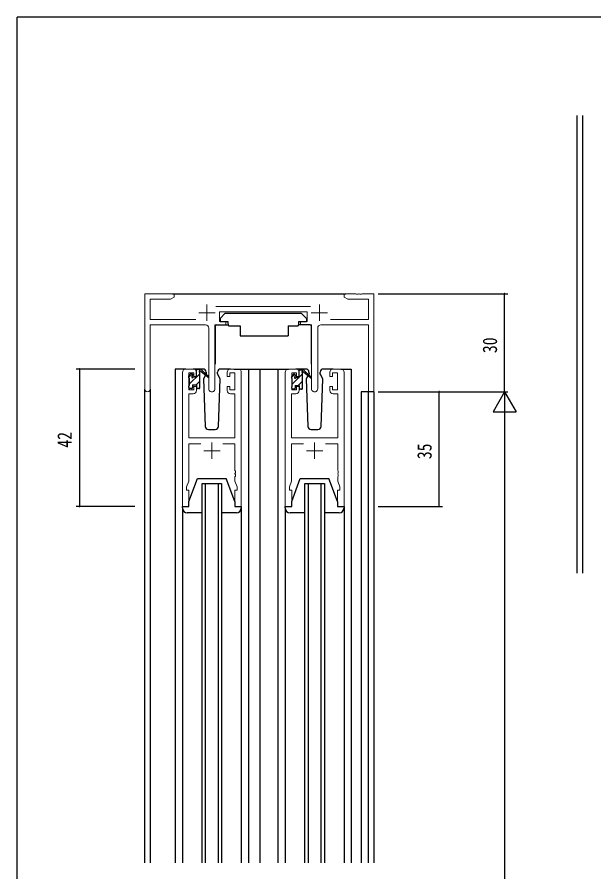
# Model space of a CAD drawing. Units: millimetres, scale not verified. Extents: x -397 to 397, y -282 to 282.
# Drawn here: x -393.9 to -217.6, y 17.9 to 279.3 of the extents above; entities that cross this region are included whole.
import ezdxf
from ezdxf.enums import TextEntityAlignment as Align

# ---------------------------------------------------------------- set-up
doc = ezdxf.new("R2010")
doc.units = ezdxf.units.MM
doc.header["$LTSCALE"] = 2
doc.layers.add('0-2_YKK_11', color=7, linetype='Continuous', lineweight=18)
for name, color, linetype in [('0-3_YKK_12', 2, 'Continuous'), ('0-4_YKK_13', 4, 'Continuous'), ('0-6_YKK_D', 6, 'Continuous'), ('0-7_YKK_ZWAK', 7, 'Continuous')]:
    doc.layers.add(name, color=color, linetype=linetype)
doc.styles.add('ＭＳ ゴシック', font='')
doc.styles.get('ＭＳ ゴシック').set_extended_font_data('MS Gothic')

msp = doc.modelspace()

# ---------------------------------------------------------------- linework, layer by layer
at = {"layer": '0-2_YKK_11', "color": 2}
for p, q in [((-335.864, 191.393), (-335.864, 186.393)), ((-301.464, 191.393), (-301.464, 186.393)), ((-338.364, 188.893), (-333.364, 188.893)), ((-303.964, 188.893), (-298.964, 188.893)), ((-334.364, 149.193), (-334.364, 144.193)), ((-302.964, 149.193), (-302.964, 144.193)), ((-336.864, 146.693), (-331.864, 146.693)), ((-305.464, 146.693), (-300.464, 146.693))]:
    msp.add_line(p, q, dxfattribs=at)
at = {"layer": '0-2_YKK_11'}
for p, q in [((-304.162, 190.823), (-333.172, 190.823)), ((-335.314, 184.193), (-335.314, 165.643)), ((-302.014, 165.643), (-302.014, 184.193)), ((-342.364, 171.693), (-340.064, 171.693)), ((-328.664, 171.693), (-326.364, 171.693)), ((-310.964, 171.693), (-308.664, 171.693)), ((-297.264, 171.693), (-294.964, 171.693))]:
    msp.add_line(p, q, dxfattribs=at)
for points in [[(-339.215, 186.823), (-353.234, 186.823), (-353.234, 193.063), (-346.956, 193.063), (-345.864, 193.693), (-345.864, 194.693), (-354.864, 194.693), (-354.864, 165.508)], [(-301.014, 185.193), (-286.494, 185.193), (-286.494, 164.693), (-284.864, 164.693), (-284.864, 194.693), (-288.406, 194.693), (-288.589, 194.573), (-289.139, 194.573), (-289.323, 194.693), (-289.406, 194.693), (-289.589, 194.573), (-290.139, 194.573), (-290.323, 194.693), (-293.864, 194.693), (-293.864, 193.693), (-292.773, 193.063), (-286.494, 193.063), (-286.494, 186.823), (-298.114, 186.823)], [(-333.414, 165.643), (-333.414, 185.193), (-330.064, 185.193), (-330.064, 186.193), (-332.064, 186.193), (-332.064, 189.193), (-305.264, 189.193), (-305.264, 186.193), (-307.264, 186.193), (-307.264, 185.193), (-303.914, 185.193), (-303.914, 165.643)], [(-353.234, 165.508), (-353.234, 185.193), (-336.314, 185.193)], [(-337.715, 148.763), (-341.434, 148.763), (-341.434, 137.424), (-342.064, 135.693), (-342.064, 134.693), (-341.364, 134.693), (-341.364, 129.693), (-343.364, 129.693), (-343.364, 170.693)], [(-339.064, 170.693), (-339.064, 169.393), (-339.864, 169.393), (-339.864, 170.493), (-341.364, 170.493), (-341.364, 165.293), (-339.864, 165.293), (-339.864, 166.393), (-339.064, 166.393), (-339.064, 165.093)], [(-325.364, 170.693), (-325.364, 129.693), (-327.364, 129.693), (-327.364, 134.693), (-326.664, 134.693), (-326.664, 135.693), (-327.294, 137.424), (-327.294, 138.735), (-327.174, 138.918), (-327.174, 139.468), (-327.294, 139.651), (-327.294, 139.735), (-327.174, 139.918), (-327.174, 140.468), (-327.294, 140.651), (-327.294, 148.763), (-331.014, 148.763)], [(-329.664, 165.093), (-329.664, 166.393), (-328.864, 166.393), (-328.864, 165.293), (-327.364, 165.293), (-327.364, 170.493), (-328.864, 170.493), (-328.864, 169.393), (-329.664, 169.393), (-329.664, 170.693)], [(-306.315, 148.763), (-310.034, 148.763), (-310.034, 137.424), (-310.664, 135.693), (-310.664, 134.693), (-309.964, 134.693), (-309.964, 129.693), (-311.964, 129.693), (-311.964, 170.693)], [(-307.664, 170.693), (-307.664, 169.393), (-308.464, 169.393), (-308.464, 170.493), (-309.964, 170.493), (-309.964, 165.293), (-308.464, 165.293), (-308.464, 166.393), (-307.664, 166.393), (-307.664, 165.093)], [(-293.964, 170.693), (-293.964, 129.693), (-295.964, 129.693), (-295.964, 134.693), (-295.264, 134.693), (-295.264, 135.693), (-295.894, 137.424), (-295.894, 138.735), (-295.774, 138.918), (-295.774, 139.468), (-295.894, 139.651), (-295.894, 139.735), (-295.774, 139.918), (-295.774, 140.468), (-295.894, 140.651), (-295.894, 148.763), (-299.614, 148.763)], [(-298.264, 165.093), (-298.264, 166.393), (-297.464, 166.393), (-297.464, 165.293), (-295.964, 165.293), (-295.964, 170.493), (-297.464, 170.493), (-297.464, 169.393), (-298.264, 169.393), (-298.264, 170.693)], [(-340.064, 164.093), (-341.434, 164.093), (-341.434, 150.693), (-327.294, 150.693), (-327.294, 164.093), (-328.664, 164.093)], [(-308.664, 164.093), (-310.034, 164.093), (-310.034, 150.693), (-295.894, 150.693), (-295.894, 164.093), (-297.264, 164.093)]]:
    msp.add_lwpolyline(points, dxfattribs=at)
for centre, radius, start, end in [((-336.314, 184.193), 1, 0.00001, 89.99999), ((-301.014, 184.193), 1, 90.00001, 179.99999), ((-342.364, 170.693), 1, 90.00001, 179.99999), ((-340.064, 170.693), 1, 0.00001, 89.99999), ((-328.664, 170.693), 1, 90.00001, 179.99999), ((-326.364, 170.693), 1, 0.00001, 89.99999), ((-310.964, 170.693), 1, 90.00001, 179.99999), ((-308.664, 170.693), 1, 0.00001, 89.99999), ((-297.264, 170.693), 1, 90.00001, 179.99999), ((-294.964, 170.693), 1, 0.00001, 89.99999), ((-354.049, 165.508), 0.815, 179.99999, 0.00001), ((-340.064, 165.093), 1, 270.00001, 359.99999), ((-334.364, 165.643), 0.95, 179.99999, 0.00001), ((-328.664, 165.093), 1, 180.00001, 269.99999), ((-308.664, 165.093), 1, 270.00001, 359.99999), ((-302.964, 165.643), 0.95, 179.99999, 0.00001), ((-297.264, 165.093), 1, 180.00001, 269.99999)]:
    msp.add_arc(centre, radius, start, end, dxfattribs=at)
at = {"layer": '0-3_YKK_12'}
for p, q in [((-222.694, 109.229), (-222.694, 249.229)), ((-221.064, 249.229), (-221.064, 109.229)), ((-346.364, 194.693), (-293.364, 194.693)), ((-345.564, 171.693), (-345.564, 20.693)), ((-342.364, 171.693), (-345.564, 171.693)), ((-327.514, 171.693), (-319.664, 171.693)), ((-323.164, 171.693), (-323.164, 20.693)), ((-319.664, 171.693), (-310.964, 171.693)), ((-319.664, 171.693), (-319.664, 20.693)), ((-314.164, 171.693), (-314.164, 20.693)), ((-294.964, 171.693), (-291.764, 171.693)), ((-291.764, 171.693), (-291.764, 20.693)), ((-354.864, 20.693), (-354.864, 165.508)), ((-353.234, 165.508), (-353.234, 20.693)), ((-288.764, 164.693), (-288.764, 20.693)), ((-284.864, 164.693), (-288.764, 164.693)), ((-286.494, 20.693), (-286.494, 164.693)), ((-284.864, 164.693), (-284.864, 20.693)), ((-337.364, 136.693), (-331.364, 136.693)), ((-337.364, 20.693), (-337.364, 136.693)), ((-336.364, 136.693), (-336.364, 20.693)), ((-332.364, 20.693), (-332.364, 136.693)), ((-331.364, 136.693), (-331.364, 20.693)), ((-305.964, 136.693), (-299.964, 136.693)), ((-305.964, 20.693), (-305.964, 136.693)), ((-304.964, 136.693), (-304.964, 20.693)), ((-300.964, 20.693), (-300.964, 136.693)), ((-299.964, 136.693), (-299.964, 20.693))]:
    msp.add_line(p, q, dxfattribs=at)
at = {"layer": '0-4_YKK_13'}
for p, q in [((-330.262, 188.793), (-307.062, 188.793)), ((-331.862, 186.193), (-329.462, 186.193)), ((-329.462, 186.193), (-329.462, 185.693)), ((-329.462, 185.693), (-329.321, 184.893)), ((-307.862, 185.693), (-308.003, 184.893)), ((-307.862, 186.193), (-307.862, 185.693)), ((-307.862, 186.193), (-305.462, 186.193)), ((-333.312, 184.893), (-333.312, 173.193)), ((-333.012, 185.193), (-329.374, 185.193)), ((-329.321, 184.893), (-325.662, 184.893)), ((-325.662, 184.893), (-325.662, 181.893)), ((-311.003, 184.893), (-311.003, 181.893)), ((-311.003, 184.893), (-308.003, 184.893)), ((-304.317, 185.192), (-307.955, 185.192)), ((-304.017, 184.892), (-304.018, 173.193)), ((-325.662, 181.893), (-311.003, 181.893)), ((-341.364, 169.187), (-340.305, 170.245)), ((-341.276, 169.805), (-340.776, 170.305)), ((-341.164, 167.142), (-338.064, 170.242)), ((-340.264, 170.093), (-340.264, 169.754)), ((-337.078, 171.693), (-340.064, 171.693)), ((-339.064, 169.293), (-339.064, 171.393)), ((-339.04, 171.511), (-338.881, 171.669)), ((-338.764, 171.693), (-337.973, 171.693)), ((-338.064, 171.193), (-338.064, 171.693)), ((-338.064, 165.993), (-338.064, 170.593)), ((-337.78, 171.623), (-335.598, 169.575)), ((-335.63, 169.23), (-337.77, 170.927)), ((-336.06, 170.193), (-336.129, 170.073)), ((-336.078, 170.728), (-336.06, 170.193)), ((-332.669, 170.193), (-332.65, 170.728)), ((-331.822, 168.726), (-332.669, 170.193)), ((-331.822, 168.726), (-332.669, 170.193)), ((-328.664, 171.693), (-331.651, 171.693)), ((-309.964, 169.156), (-308.985, 170.134)), ((-309.876, 169.605), (-309.376, 170.105)), ((-305.678, 171.693), (-308.664, 171.693)), ((-307.664, 169.093), (-307.664, 171.193)), ((-307.664, 169.211), (-306.664, 170.211)), ((-307.364, 171.493), (-306.573, 171.493)), ((-306.664, 170.993), (-306.664, 171.493)), ((-306.664, 165.793), (-306.664, 170.393)), ((-306.38, 171.423), (-304.198, 169.375)), ((-304.23, 169.03), (-306.37, 170.727)), ((-304.66, 170.193), (-304.804, 169.944)), ((-304.678, 170.728), (-304.66, 170.193)), ((-301.269, 170.193), (-301.25, 170.728)), ((-301.12, 169.935), (-301.269, 170.193)), ((-300.422, 168.726), (-301.269, 170.193)), ((-297.264, 171.693), (-300.251, 171.693)), ((-341.364, 168.993), (-341.364, 169.593)), ((-341.164, 166.693), (-341.164, 168.793)), ((-339.803, 169.293), (-339.064, 169.293)), ((-339.167, 166.893), (-338.064, 167.997)), ((-336.306, 169.766), (-336.907, 168.726)), ((-336.907, 168.726), (-336.398, 154.158)), ((-332.331, 154.158), (-331.822, 168.726)), ((-309.964, 168.793), (-309.964, 169.393)), ((-309.764, 167.111), (-307.782, 169.093)), ((-309.764, 166.493), (-309.764, 168.593)), ((-308.864, 169.893), (-308.864, 169.554)), ((-308.403, 169.093), (-307.664, 169.093)), ((-307.936, 166.693), (-306.664, 167.966)), ((-304.986, 169.629), (-305.507, 168.726)), ((-305.507, 168.726), (-304.998, 154.158)), ((-300.931, 154.158), (-300.422, 168.726)), ((-341.364, 165.993), (-341.364, 166.493)), ((-340.564, 165.693), (-341.064, 165.693)), ((-340.264, 166.893), (-339.064, 166.893)), ((-340.264, 166.893), (-340.264, 165.993)), ((-339.064, 166.893), (-339.064, 165.993)), ((-338.364, 165.693), (-338.764, 165.693)), ((-309.964, 165.793), (-309.964, 166.293)), ((-309.164, 165.493), (-309.664, 165.493)), ((-309.135, 165.494), (-308.865, 165.764)), ((-308.864, 166.693), (-307.664, 166.693)), ((-308.864, 166.693), (-308.864, 165.793)), ((-307.664, 166.693), (-307.664, 165.793)), ((-306.964, 165.493), (-307.364, 165.493)), ((-306.879, 165.505), (-306.676, 165.709)), ((-335.399, 153.193), (-333.33, 153.193)), ((-303.999, 153.193), (-301.93, 153.193)), ((-341.364, 131.193), (-338.764, 138.193)), ((-338.764, 138.193), (-329.964, 138.193)), ((-327.364, 131.193), (-329.964, 138.193)), ((-309.964, 131.193), (-307.364, 138.193)), ((-307.364, 138.193), (-298.564, 138.193)), ((-295.964, 131.193), (-298.564, 138.193)), ((-341.364, 129.693), (-341.364, 131.193)), ((-327.364, 131.193), (-327.364, 129.693)), ((-309.964, 129.693), (-309.964, 131.193)), ((-295.964, 131.193), (-295.964, 129.693)), ((-343.364, 129.693), (-341.364, 129.693)), ((-343.364, 129.193), (-343.364, 129.693)), ((-343.364, 129.193), (-343.364, 20.693)), ((-327.364, 129.693), (-325.364, 129.693)), ((-325.364, 129.693), (-325.364, 129.193)), ((-325.364, 129.193), (-325.364, 20.693)), ((-311.964, 129.693), (-309.964, 129.693)), ((-311.964, 129.193), (-311.964, 129.693)), ((-311.964, 129.193), (-311.964, 20.693)), ((-295.964, 129.693), (-293.964, 129.693)), ((-293.964, 129.693), (-293.964, 129.193)), ((-293.964, 129.193), (-293.964, 20.693)), ((-337.364, 127.693), (-341.864, 127.693)), ((-326.864, 127.693), (-331.364, 127.693)), ((-305.964, 127.693), (-310.464, 127.693)), ((-295.464, 127.693), (-299.964, 127.693))]:
    msp.add_line(p, q, dxfattribs=at)
for points in [[(-330.262, 188.793), (-331.862, 187.193), (-331.862, 186.193)], [(-307.062, 188.793), (-305.462, 187.193), (-305.462, 186.193)]]:
    msp.add_lwpolyline(points, dxfattribs=at)
for centre, radius, start, end in [((-333.012, 184.893), 0.3, 90, 180), ((-304.317, 184.892), 0.3, 359.99647, 89.99647), ((-340.564, 170.093), 0.3, 0, 135), ((-338.764, 171.393), 0.3, 90, 180), ((-338.064, 170.993), 0.2, 20.88332, 233.1301), ((-338.364, 170.593), 0.3, 0, 53.1301), ((-337.973, 171.393), 0.3, 49.89741, 90), ((-337.597, 171.171), 0.3, 200.88332, 234.62002), ((-337.078, 170.693), 1, 2, 90), ((-331.651, 170.693), 1, 90, 178), ((-309.164, 169.893), 0.3, 0, 135), ((-307.364, 171.193), 0.3, 90, 180), ((-306.664, 170.793), 0.2, 20.88332, 233.1301), ((-306.964, 170.393), 0.3, 0, 53.1301), ((-306.573, 171.193), 0.3, 49.89741, 90), ((-306.197, 170.971), 0.3, 200.88332, 234.62002), ((-305.678, 170.693), 1, 2, 90), ((-300.251, 170.693), 1, 90, 178), ((-341.064, 169.593), 0.3, 135, 180), ((-341.164, 168.993), 0.2, 180, 270), ((-340.264, 169.293), 0.25, 123.05573, 326.94427), ((-340.564, 169.754), 0.3, 303.05573, 0), ((-339.803, 168.993), 0.3, 90, 146.94427), ((-335.514, 169.393), 0.2, 234.62002, 114.62002), ((-309.664, 169.393), 0.3, 135, 180), ((-309.764, 168.793), 0.2, 180, 270), ((-308.864, 169.093), 0.25, 123.05573, 326.94427), ((-309.164, 169.554), 0.3, 303.05573, 0), ((-308.403, 168.793), 0.3, 90, 146.94427), ((-304.114, 169.193), 0.2, 234.62002, 114.62002), ((-341.164, 166.493), 0.2, 90, 180), ((-341.064, 165.993), 0.3, 180, 270), ((-340.564, 165.993), 0.3, 270, 0), ((-338.764, 165.993), 0.3, 180, 270), ((-338.364, 165.993), 0.3, 270, 0), ((-309.764, 166.293), 0.2, 90, 180), ((-309.664, 165.793), 0.3, 180, 270), ((-309.164, 165.793), 0.3, 270, 0), ((-307.364, 165.793), 0.3, 180, 270), ((-306.964, 165.793), 0.3, 270, 0), ((-335.399, 154.193), 1, 182, 270), ((-333.33, 154.193), 1, 270, 358), ((-303.999, 154.193), 1, 182, 270), ((-301.93, 154.193), 1, 270, 358), ((-341.864, 129.193), 1.5, 180, 270), ((-326.864, 129.193), 1.5, 270, 0), ((-310.464, 129.193), 1.5, 180, 270), ((-295.464, 129.193), 1.5, 270, 0)]:
    msp.add_arc(centre, radius, start, end, dxfattribs=at)
at = {"layer": '0-6_YKK_D'}
for p, q in [((-283.494, 194.693), (-243.864, 194.693)), ((-244.864, 164.693), (-244.864, 194.693)), ((-357.864, 171.693), (-375.864, 171.693)), ((-374.864, 171.693), (-374.864, 129.693)), ((-283.494, 164.693), (-263.864, 164.693)), ((-283.494, 164.693), (-243.864, 164.693)), ((-283.494, 164.693), (-243.864, 164.693)), ((-264.864, 129.693), (-264.864, 164.693)), ((-244.864, 164.693), (-248.364, 158.631)), ((-244.864, 164.693), (-244.864, 152.569)), ((-244.864, 164.693), (-241.364, 158.631)), ((-248.364, 158.631), (-241.364, 158.631)), ((-244.864, 157.693), (-244.864, -128.307)), ((-357.864, 129.693), (-375.864, 129.693)), ((-283.494, 129.693), (-263.864, 129.693))]:
    msp.add_line(p, q, dxfattribs=at)
for centre, start, end in [((-244.864, 194.693), 90, 270), ((-244.864, 194.693), 270, 90), ((-374.864, 171.693), 90, 270), ((-374.864, 171.693), 270, 90), ((-264.864, 164.693), 90, 270), ((-264.864, 164.693), 270, 90), ((-374.864, 129.693), 90, 270), ((-374.864, 129.693), 270, 90), ((-264.864, 129.693), 90, 270), ((-264.864, 129.693), 270, 90)]:
    msp.add_arc(centre, 0.106, start, end, dxfattribs=at)
at = {"layer": '0-7_YKK_ZWAK'}
for p in [(376.1, 279.325), (-393.9, -245.675)]:
    msp.add_line(p, (-393.9, 279.325), dxfattribs=at)

# ---------------------------------------------------------------- texts
at = {"layer": '0-6_YKK_D', "style": 'ＭＳ ゴシック', "width": 0.8}
for s, p in [('30', (-245.864, 176.562)), ('42', (-375.864, 147.647)), ('35', (-265.864, 144.123))]:
    msp.add_text(s, height=4.399, rotation=90, dxfattribs=at).set_placement(p, align=Align.BOTTOM_LEFT)

doc.saveas('drawing.dxf')
